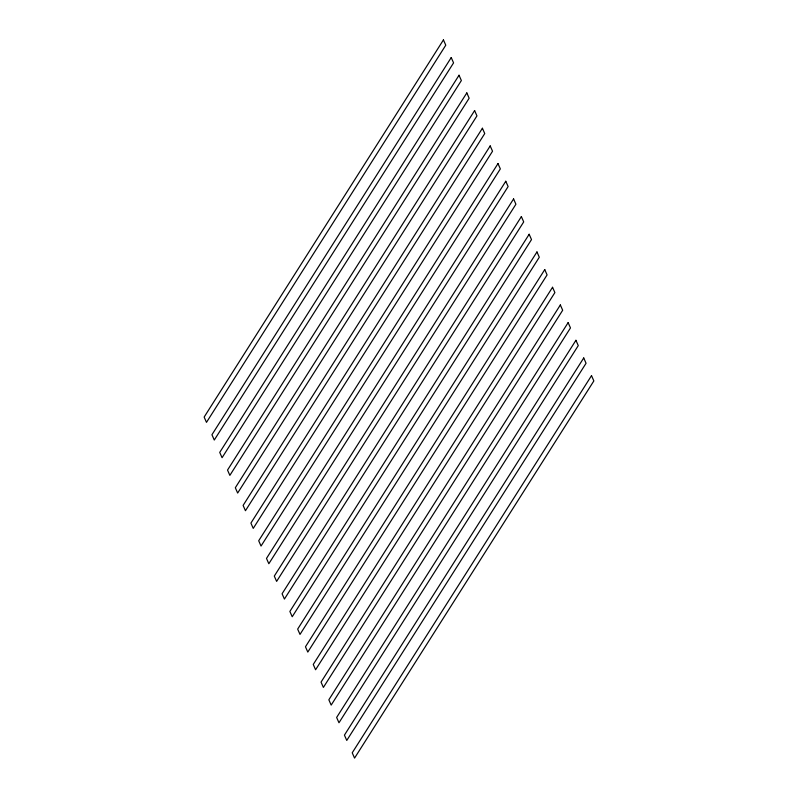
<?xml version="1.0" encoding="UTF-8"?>
<svg xmlns="http://www.w3.org/2000/svg" width="798" height="798" viewBox="0 0 798 798"><rect width="100%" height="100%" fill="white"/><g stroke="black" fill="none" stroke-linecap="round" stroke-linejoin="round"><path stroke-width="1.2" d="M443.439 39.9L204.148 417.065L206.483 422.361L445.773 45.197L443.439 39.9M451.229 57.566L211.939 434.73L214.273 440.037L453.573 62.872L451.229 57.566M459.03 75.241L219.729 452.406L222.073 457.703L461.364 80.538L459.03 75.241M466.82 92.907L227.53 470.072L229.864 475.379L469.154 98.214L466.82 92.907M474.611 110.583L235.32 487.748L237.654 493.044L476.955 115.88L474.611 110.583M482.411 128.249L243.111 505.413L245.455 510.72L484.745 133.555L482.411 128.249M490.201 145.924L250.911 523.089L253.245 528.386L492.536 151.221L490.201 145.924M497.992 163.59L258.702 540.755L261.036 546.051L500.336 168.897L497.992 163.59M505.782 181.266L266.492 558.42L268.836 563.727L508.127 186.562L505.782 181.266M513.583 198.931L274.293 576.096L276.627 581.393L515.917 204.238L513.583 198.931M521.373 216.607L282.083 593.762L284.417 599.069L523.707 221.904L521.373 216.607M529.164 234.273L289.874 611.438L292.218 616.734L531.508 239.58L529.164 234.273M536.964 251.949L297.664 629.103L300.008 634.41L539.298 257.245L536.964 251.949M544.755 269.614L305.464 646.779L307.799 652.076L547.089 274.911L544.755 269.614M552.545 287.28L313.255 664.445L315.589 669.751L554.889 292.587L552.545 287.28M560.346 304.956L321.045 682.12L323.389 687.417L562.68 310.252L560.346 304.956M568.136 322.621L328.846 699.786L331.18 705.093L570.47 327.928L568.136 322.621M575.927 340.297L336.636 717.462L338.97 722.759L578.271 345.594L575.927 340.297M583.727 357.963L344.427 735.128L346.771 740.434L586.061 363.27L583.727 357.963M591.518 375.639L352.227 752.803L354.561 758.1L593.852 380.935L591.518 375.639"/></g></svg>
